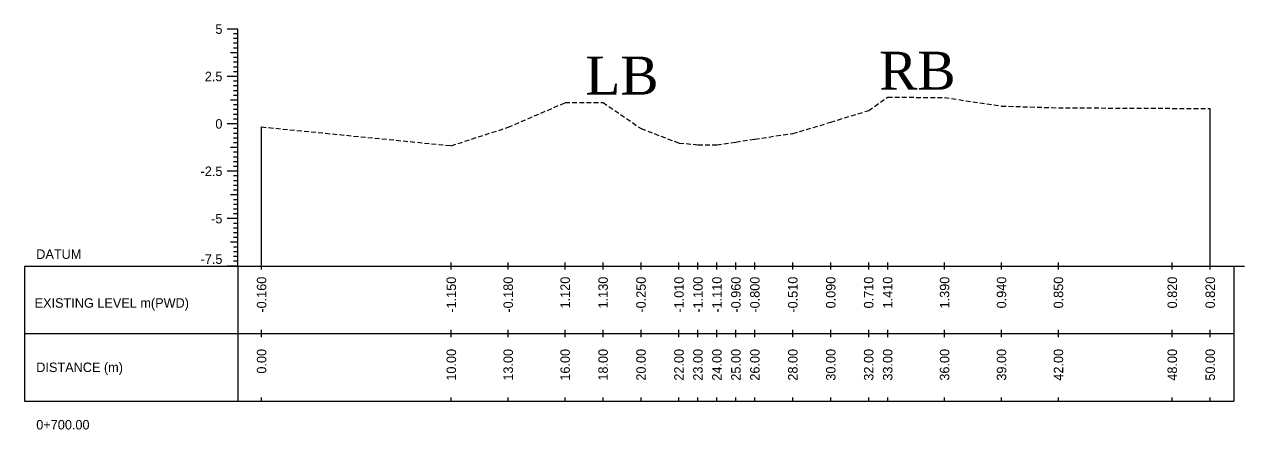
# Model space of a CAD drawing. Header units: inches. Extents: x 2917 to 4535, y -1482 to -1060.
# Drawn here: x 3272.8 to 3337.1, y -1482.3 to -1461 of the extents above; entities that cross this region are included whole.
import ezdxf
from ezdxf.enums import TextEntityAlignment as Align

# ---------------------------------------------------------------- set-up
doc = ezdxf.new("R2010")
doc.units = ezdxf.units.IN
doc.header["$MEASUREMENT"] = 0
doc.linetypes.add('HIDDEN', pattern=[0.375, 0.25, -0.125])
doc.layers.add('CS_Drawing', color=7, linetype='Continuous')
doc.layers.add('GL', color=3, linetype='HIDDEN')
doc.styles.add('romans', font='romans.shx')

msp = doc.modelspace()

# ---------------------------------------------------------------- linework, layer by layer
at = {"layer": 'CS_Drawing'}
for p, q in [((3284.033, -1461.201), (3283.47, -1461.201)), ((3284.033, -1461.201), (3283.639, -1461.201)), ((3284.033, -1461.201), (3283.808, -1461.201)), ((3284.033, -1461.451), (3283.808, -1461.451)), ((3284.033, -1461.701), (3283.808, -1461.701)), ((3284.033, -1473.701), (3284.033, -1461.201)), ((3284.033, -1462.451), (3283.639, -1462.451)), ((3284.033, -1461.951), (3283.808, -1461.951)), ((3284.033, -1462.201), (3283.808, -1462.201)), ((3284.033, -1462.451), (3283.808, -1462.451)), ((3284.033, -1462.701), (3283.808, -1462.701)), ((3284.033, -1462.951), (3283.808, -1462.951)), ((3284.033, -1463.701), (3283.47, -1463.701)), ((3284.033, -1463.701), (3283.639, -1463.701)), ((3284.033, -1463.201), (3283.808, -1463.201)), ((3284.033, -1463.451), (3283.808, -1463.451)), ((3284.033, -1463.701), (3283.808, -1463.701)), ((3284.033, -1463.951), (3283.808, -1463.951)), ((3284.033, -1464.201), (3283.808, -1464.201)), ((3284.033, -1464.951), (3283.639, -1464.951)), ((3284.033, -1464.451), (3283.808, -1464.451)), ((3284.033, -1464.701), (3283.808, -1464.701)), ((3284.033, -1464.951), (3283.808, -1464.951)), ((3284.033, -1465.201), (3283.808, -1465.201)), ((3284.033, -1465.451), (3283.808, -1465.451)), ((3335.283, -1473.701), (3335.283, -1465.381)), ((3284.033, -1466.201), (3283.47, -1466.201)), ((3284.033, -1466.201), (3283.639, -1466.201)), ((3284.033, -1465.701), (3283.808, -1465.701)), ((3284.033, -1465.951), (3283.808, -1465.951)), ((3284.033, -1466.201), (3283.808, -1466.201)), ((3284.033, -1466.451), (3283.808, -1466.451)), ((3284.033, -1466.701), (3283.808, -1466.701)), ((3284.033, -1466.951), (3283.808, -1466.951)), ((3285.283, -1473.701), (3285.283, -1466.361)), ((3284.033, -1467.451), (3283.639, -1467.451)), ((3284.033, -1467.201), (3283.808, -1467.201)), ((3284.033, -1467.451), (3283.808, -1467.451)), ((3284.033, -1467.701), (3283.808, -1467.701)), ((3284.033, -1467.951), (3283.808, -1467.951)), ((3284.033, -1468.201), (3283.808, -1468.201)), ((3284.033, -1468.701), (3283.47, -1468.701)), ((3284.033, -1468.701), (3283.639, -1468.701)), ((3284.033, -1468.451), (3283.808, -1468.451)), ((3284.033, -1468.701), (3283.808, -1468.701)), ((3284.033, -1468.951), (3283.808, -1468.951)), ((3284.033, -1469.201), (3283.808, -1469.201)), ((3284.033, -1469.451), (3283.808, -1469.451)), ((3284.033, -1469.951), (3283.639, -1469.951)), ((3284.033, -1469.701), (3283.808, -1469.701)), ((3284.033, -1469.951), (3283.808, -1469.951)), ((3284.033, -1470.201), (3283.808, -1470.201)), ((3284.033, -1470.451), (3283.808, -1470.451)), ((3284.033, -1470.701), (3283.808, -1470.701)), ((3284.033, -1471.201), (3283.47, -1471.201)), ((3284.033, -1471.201), (3283.639, -1471.201)), ((3284.033, -1470.951), (3283.808, -1470.951)), ((3284.033, -1471.201), (3283.808, -1471.201)), ((3284.033, -1471.451), (3283.808, -1471.451)), ((3284.033, -1471.701), (3283.808, -1471.701)), ((3284.033, -1471.951), (3283.808, -1471.951)), ((3284.033, -1472.451), (3283.639, -1472.451)), ((3284.033, -1472.201), (3283.808, -1472.201)), ((3284.033, -1472.451), (3283.808, -1472.451)), ((3284.033, -1472.701), (3283.808, -1472.701)), ((3284.033, -1472.951), (3283.808, -1472.951)), ((3284.033, -1473.201), (3283.808, -1473.201)), ((3272.783, -1473.701), (3284.033, -1473.701)), ((3272.783, -1473.701), (3272.783, -1480.826)), ((3284.033, -1473.701), (3283.47, -1473.701)), ((3284.033, -1473.701), (3283.639, -1473.701)), ((3284.033, -1473.451), (3283.808, -1473.451)), ((3284.033, -1473.701), (3283.808, -1473.701)), ((3284.033, -1473.701), (3336.533, -1473.701)), ((3284.033, -1473.701), (3284.033, -1480.826)), ((3285.283, -1473.889), (3285.283, -1473.514)), ((3295.283, -1473.889), (3295.283, -1473.514)), ((3298.283, -1473.889), (3298.283, -1473.514)), ((3301.283, -1473.889), (3301.283, -1473.514)), ((3303.283, -1473.889), (3303.283, -1473.514)), ((3305.283, -1473.889), (3305.283, -1473.514)), ((3307.283, -1473.889), (3307.283, -1473.514)), ((3308.283, -1473.889), (3308.283, -1473.514)), ((3309.283, -1473.889), (3309.283, -1473.514)), ((3310.283, -1473.889), (3310.283, -1473.514)), ((3311.283, -1473.889), (3311.283, -1473.514)), ((3313.283, -1473.889), (3313.283, -1473.514)), ((3315.283, -1473.889), (3315.283, -1473.514)), ((3317.283, -1473.889), (3317.283, -1473.514)), ((3318.283, -1473.889), (3318.283, -1473.514)), ((3321.283, -1473.889), (3321.283, -1473.514)), ((3324.283, -1473.889), (3324.283, -1473.514)), ((3327.283, -1473.889), (3327.283, -1473.514)), ((3333.283, -1473.889), (3333.283, -1473.514)), ((3335.283, -1473.889), (3335.283, -1473.514)), ((3336.533, -1473.701), (3337.095, -1473.701)), ((3336.533, -1473.701), (3336.926, -1473.701)), ((3336.533, -1473.701), (3336.758, -1473.701)), ((3336.533, -1473.701), (3336.533, -1480.826)), ((3285.283, -1477.451), (3285.283, -1477.076)), ((3295.283, -1477.451), (3295.283, -1477.076)), ((3298.283, -1477.451), (3298.283, -1477.076)), ((3301.283, -1477.451), (3301.283, -1477.076)), ((3303.283, -1477.451), (3303.283, -1477.076)), ((3305.283, -1477.451), (3305.283, -1477.076)), ((3307.283, -1477.451), (3307.283, -1477.076)), ((3308.283, -1477.451), (3308.283, -1477.076)), ((3309.283, -1477.451), (3309.283, -1477.076)), ((3310.283, -1477.451), (3310.283, -1477.076)), ((3311.283, -1477.451), (3311.283, -1477.076)), ((3313.283, -1477.451), (3313.283, -1477.076)), ((3315.283, -1477.451), (3315.283, -1477.076)), ((3317.283, -1477.451), (3317.283, -1477.076)), ((3318.283, -1477.451), (3318.283, -1477.076)), ((3321.283, -1477.451), (3321.283, -1477.076)), ((3324.283, -1477.451), (3324.283, -1477.076)), ((3327.283, -1477.451), (3327.283, -1477.076)), ((3333.283, -1477.451), (3333.283, -1477.076)), ((3335.283, -1477.451), (3335.283, -1477.076)), ((3272.783, -1477.264), (3284.033, -1477.264)), ((3284.033, -1477.264), (3336.533, -1477.264)), ((3284.033, -1477.264), (3336.533, -1477.264)), ((3272.783, -1480.826), (3284.033, -1480.826)), ((3284.033, -1480.826), (3336.533, -1480.826)), ((3285.283, -1480.826), (3285.283, -1480.639)), ((3295.283, -1480.826), (3295.283, -1480.639)), ((3298.283, -1480.826), (3298.283, -1480.639)), ((3301.283, -1480.826), (3301.283, -1480.639)), ((3303.283, -1480.826), (3303.283, -1480.639)), ((3305.283, -1480.826), (3305.283, -1480.639)), ((3307.283, -1480.826), (3307.283, -1480.639)), ((3308.283, -1480.826), (3308.283, -1480.639)), ((3309.283, -1480.826), (3309.283, -1480.639)), ((3310.283, -1480.826), (3310.283, -1480.639)), ((3311.283, -1480.826), (3311.283, -1480.639)), ((3313.283, -1480.826), (3313.283, -1480.639)), ((3315.283, -1480.826), (3315.283, -1480.639)), ((3317.283, -1480.826), (3317.283, -1480.639)), ((3318.283, -1480.826), (3318.283, -1480.639)), ((3321.283, -1480.826), (3321.283, -1480.639)), ((3324.283, -1480.826), (3324.283, -1480.639)), ((3327.283, -1480.826), (3327.283, -1480.639)), ((3333.283, -1480.826), (3333.283, -1480.639)), ((3335.283, -1480.826), (3335.283, -1480.639))]:
    msp.add_line(p, q, dxfattribs=at)
at = {"layer": 'GL'}
msp.add_lwpolyline([(3285.283, -1466.361), (3295.283, -1467.351), (3298.283, -1466.381), (3301.283, -1465.081), (3303.283, -1465.071), (3305.283, -1466.451), (3307.283, -1467.211), (3308.283, -1467.301), (3309.283, -1467.311), (3310.283, -1467.161), (3311.283, -1467.001), (3313.283, -1466.711), (3315.283, -1466.111), (3317.283, -1465.491), (3318.283, -1464.791), (3321.283, -1464.811), (3324.283, -1465.261), (3327.283, -1465.351), (3333.283, -1465.381), (3335.283, -1465.381)], dxfattribs=at)

# ---------------------------------------------------------------- texts
at = {"char_height": 2, "width": 27.14775, "attachment_point": 1, "style": 'romans'}
for s, insert in [('{\\fTimes New Roman|b0|i0|c0|p18;RB}', (3317.835, -1462.394)), ('{\\fTimes New Roman|b0|i0|c0|p18;LB}', (3302.348, -1462.651))]:
    msp.add_mtext(s, dxfattribs=dict(at, insert=insert))
at = {"layer": 'CS_Drawing'}
for s, p in [('5', (3283.22, -1461.201)), ('2.5', (3283.22, -1463.701)), ('0', (3283.22, -1466.201)), ('-2.5', (3283.22, -1468.701)), ('-5', (3283.22, -1471.201))]:
    msp.add_text(s, height=0.5, dxfattribs=at).set_placement(p, align=Align.MIDDLE_RIGHT)
for s, p in [('DATUM', (3273.408, -1473.076)), ('EXISTING LEVEL m(PWD)', (3273.32, -1475.651)), ('DISTANCE (m)', (3273.408, -1479.045)), ('0+700.00', (3273.408, -1482.076))]:
    msp.add_text(s, height=0.5, dxfattribs=at).set_placement(p, align=Align.MIDDLE_LEFT)
msp.add_text('-7.5', height=0.5, dxfattribs=at).set_placement((3283.22, -1473.589), align=Align.RIGHT)
for s, p in [('-0.160', (3285.283, -1474.264)), ('-1.150', (3295.283, -1474.264)), ('-0.180', (3298.283, -1474.264)), ('1.120', (3301.283, -1474.264)), ('1.130', (3303.283, -1474.264)), ('-0.250', (3305.283, -1474.264)), ('-1.010', (3307.283, -1474.264)), ('-1.100', (3308.283, -1474.264)), ('-1.110', (3309.283, -1474.264)), ('-0.960', (3310.283, -1474.264)), ('-0.800', (3311.283, -1474.264)), ('-0.510', (3313.283, -1474.264)), ('0.090', (3315.283, -1474.264)), ('0.710', (3317.283, -1474.264)), ('1.410', (3318.283, -1474.264)), ('1.390', (3321.283, -1474.264)), ('0.940', (3324.283, -1474.264)), ('0.850', (3327.283, -1474.264)), ('0.820', (3333.283, -1474.264)), ('0.820', (3335.283, -1474.264)), ('0.00', (3285.283, -1478.076)), ('10.00', (3295.283, -1478.076)), ('13.00', (3298.283, -1478.076)), ('16.00', (3301.283, -1478.076)), ('18.00', (3303.283, -1478.076)), ('20.00', (3305.283, -1478.076)), ('22.00', (3307.283, -1478.076)), ('23.00', (3308.283, -1478.076)), ('24.00', (3309.283, -1478.076)), ('25.00', (3310.283, -1478.076)), ('26.00', (3311.283, -1478.076)), ('28.00', (3313.283, -1478.076)), ('30.00', (3315.283, -1478.076)), ('32.00', (3317.283, -1478.076)), ('33.00', (3318.283, -1478.076)), ('36.00', (3321.283, -1478.076)), ('39.00', (3324.283, -1478.076)), ('42.00', (3327.283, -1478.076)), ('48.00', (3333.283, -1478.076)), ('50.00', (3335.283, -1478.076))]:
    msp.add_text(s, height=0.5, rotation=90, dxfattribs=at).set_placement(p, align=Align.MIDDLE_RIGHT)

doc.saveas('drawing.dxf')
